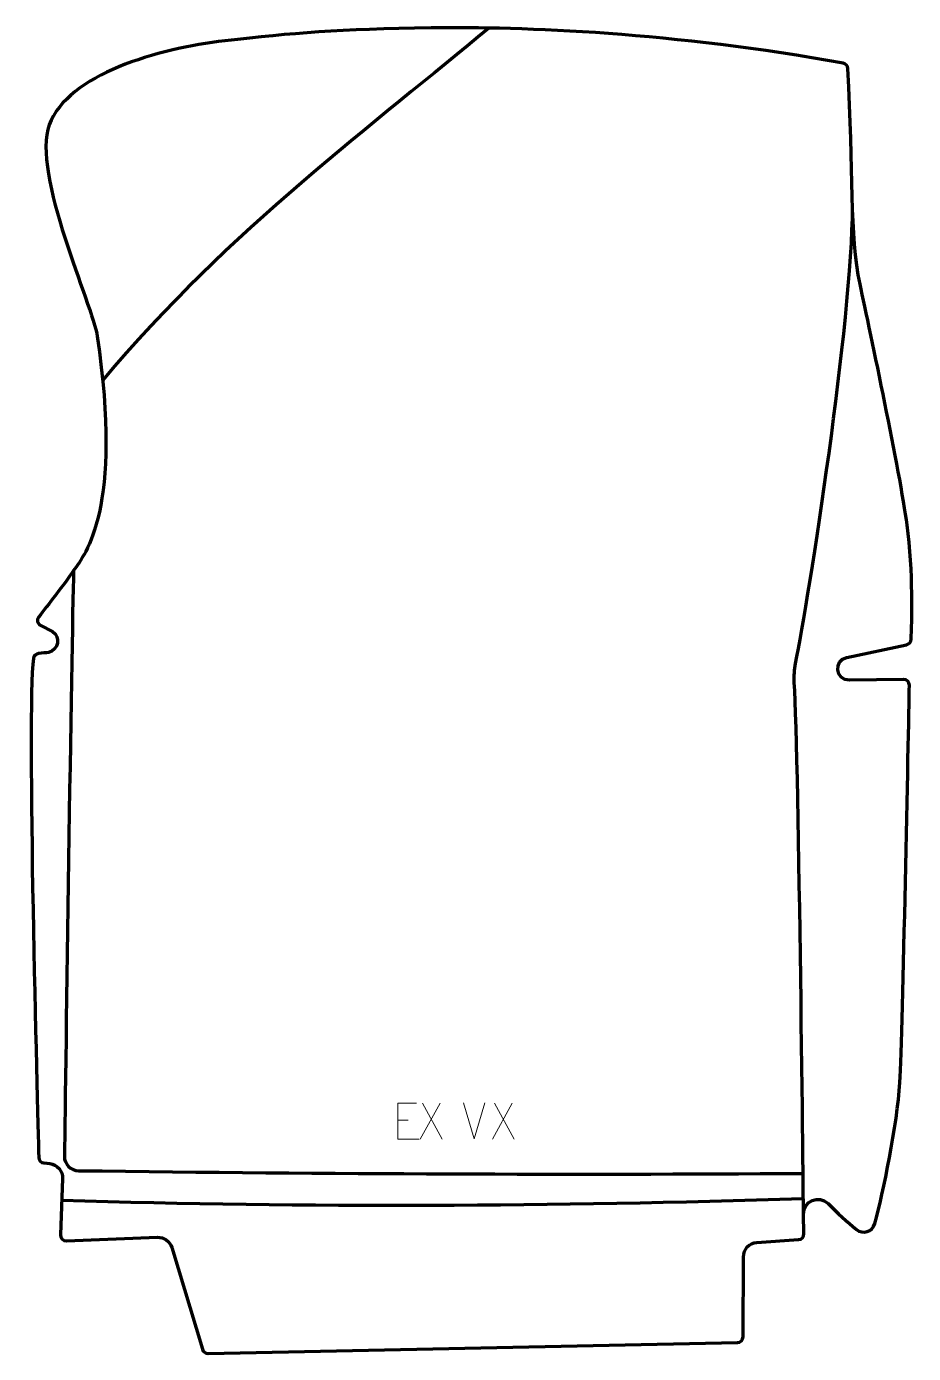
# Model space of a CAD drawing. Header units: millimetres. Extents: x -309 to 307, y -460 to 461.
import ezdxf

# ---------------------------------------------------------------- set-up
doc = ezdxf.new("R2010")
doc.units = ezdxf.units.MM
doc.header["$MEASUREMENT"] = 0
for name, color, linetype in [('layer 1', 7, 'Continuous'), ('layer 2', 7, 'Continuous'), ('layer 3', 7, 'Continuous')]:
    doc.layers.add(name, color=color, linetype=linetype)

msp = doc.modelspace()

# ---------------------------------------------------------------- linework, layer by layer
at = {"layer": 'layer 1', "color": 250, "lineweight": 9}
msp.add_open_spline([(-38.2915, -286.2681), (-38.2915, -286.2681), (-51.1654, -286.2681), (-51.1654, -286.2681), (-51.1654, -286.2681), (-51.1654, -286.2681), (-51.1654, -311.2217), (-51.1654, -311.2217), (-51.1654, -311.2217), (-51.1654, -311.2217), (-36.2996, -311.2217), (-36.2996, -311.2217)], degree=3, knots=[0, 0, 0, 0, 0.25, 0.25, 0.25, 0.25, 0.5, 0.5, 0.5, 0.5, 1, 1, 1, 1], dxfattribs=at)
for points in [[(-21.7981, -286.3766), (-21.7981, -286.3766), (-35.5387, -311.2724), (-35.5387, -311.2724)], [(-34.0841, -286.3766), (-34.0841, -286.3766), (-20.3435, -311.3301), (-20.3435, -311.3301)], [(1.854, -311.0329), (1.854, -311.0329), (-5.4678, -286.0793), (-5.4678, -286.0793)], [(9.1759, -286.0793), (9.1759, -286.0793), (1.8541, -311.0329), (1.8541, -311.0329)], [(28.2019, -286.3766), (28.2019, -286.3766), (14.4613, -311.2724), (14.4613, -311.2724)], [(15.9159, -286.3766), (15.9159, -286.3766), (29.6565, -311.3301), (29.6565, -311.3301)], [(-51.1654, -298.1478), (-51.1654, -298.1478), (-43.9973, -298.1478), (-43.9973, -298.1478)]]:
    msp.add_open_spline(points, degree=3, dxfattribs=at)
at = {"layer": 'layer 2', "color": 230, "lineweight": 200}
msp.add_open_spline([(-300.3243, -323.9865), (-301.2829, -289.8401), (-308.8518, -13.8662), (-304.0776, 22.2622), (-304.0776, 22.2622), (-303.8328, 24.1136), (-302.3451, 25.548), (-300.4857, 25.7198), (-300.4857, 25.7198), (-298.0688, 25.9431), (-295.1732, 26.2182), (-293.6717, 26.5261), (-293.6717, 26.5261), (-286.6853, 27.9599), (-284.9585, 37.1561), (-290.9293, 41.0571), (-290.9293, 41.0571), (-290.9293, 41.0571), (-299.0343, 45.083), (-299.0343, 45.083), (-299.0343, 45.083), (-301.3034, 46.2098), (-301.968, 49.1343), (-300.4063, 51.1293), (-300.4063, 51.1293), (-294.6571, 58.4754), (-282.2026, 74.51), (-276.1457, 83.2321), (-276.1457, 83.2321), (-268.119, 94.7915), (-242.0614, 125.7443), (-259.7709, 246.0277), (-259.7709, 246.0277), (-262.7441, 266.219), (-305.6447, 359.4161), (-293.1626, 392.5476), (-293.1626, 392.5476), (-279.8972, 427.7598), (-218.0316, 445.4279), (-171.1548, 450.8865), (-171.1548, 450.8865), (-124.2781, 456.345), (-91.8493, 458.9139), (-27.9556, 459.877), (-27.9556, 459.877), (35.3764, 460.832), (141.6102, 456.5814), (257.9139, 435.3992), (257.9139, 435.3992), (259.7332, 435.0679), (261.0889, 433.5284), (261.1948, 431.6823), (261.1948, 431.6823), (265.2591, 360.7779), (262.4023, 315.8488), (269.6798, 281.9902), (269.6798, 281.9902), (277.0641, 247.6329), (297.2921, 152.2679), (302.4292, 114.6995), (302.4292, 114.6995), (306.7599, 83.0289), (305.6144, 46.3379), (305.1481, 35.5989), (305.1481, 35.5989), (305.0687, 33.7758), (303.7676, 32.238), (301.9829, 31.8588), (301.9829, 31.8588), (301.9829, 31.8588), (260.5481, 23.0559), (260.5481, 23.0559), (260.5481, 23.0559), (251.0905, 21.0465), (252.6473, 7.1037), (262.3152, 7.2303), (262.3152, 7.2303), (262.3152, 7.2303), (299.9054, 7.7207), (299.9054, 7.7207), (299.9054, 7.7207), (302.1646, 7.7503), (303.9998, 5.9074), (303.9574, 3.6486), (303.9574, 3.6486), (303.3538, -28.4007), (299.366, -237.2324), (297.2921, -271.8995), (297.2921, -271.8995), (295.5014, -301.8331), (285.7608, -348.4827), (279.9269, -369.9425), (279.9269, -369.9425), (278.4065, -375.5347), (271.631, -377.7011), (267.1447, -374.0315), (267.1447, -374.0315), (260.8152, -368.8549), (253.7378, -362.1775), (247.465, -355.9637), (247.465, -355.9637), (241.0787, -349.6377), (230.2378, -354.3141), (230.439, -363.3007), (230.439, -363.3007), (230.439, -363.3007), (230.7444, -376.9324), (230.7444, -376.9324), (230.7444, -376.9324), (230.792, -379.0692), (229.1516, -380.8659), (227.0195, -381.0123), (227.0195, -381.0123), (227.0195, -381.0123), (198.0405, -383.0034), (198.0405, -383.0034), (198.0405, -383.0034), (192.8137, -383.3629), (188.7505, -387.695), (188.7254, -392.9341), (188.7254, -392.9341), (188.7254, -392.9341), (188.4661, -448.4546), (188.4661, -448.4546), (188.4661, -448.4546), (188.4562, -450.6245), (186.7181, -452.3905), (184.5485, -452.4353), (184.5485, -452.4353), (184.5485, -452.4353), (-182.8886, -459.9989), (-182.8886, -459.9989), (-182.8886, -459.9989), (-184.6832, -460.0356), (-186.2823, -458.8728), (-186.8009, -457.1544), (-186.8009, -457.1544), (-186.8009, -457.1544), (-208.0935, -386.5477), (-208.0935, -386.5477), (-208.0935, -386.5477), (-209.408, -382.1881), (-213.5016, -379.2671), (-218.0517, -379.4421), (-218.0517, -379.4421), (-218.0517, -379.4421), (-281.1485, -381.8692), (-281.1485, -381.8692), (-281.1485, -381.8692), (-283.4736, -381.9588), (-285.3843, -380.0517), (-285.2993, -377.7258), (-285.2993, -377.7258), (-285.2993, -377.7258), (-283.8688, -338.6151), (-283.8688, -338.6151), (-283.8688, -338.6151), (-283.6776, -333.3993), (-287.5306, -328.9137), (-292.7156, -328.3154), (-292.7156, -328.3154), (-292.7156, -328.3154), (-296.7847, -327.8459), (-296.7847, -327.8459), (-296.7847, -327.8459), (-298.7602, -327.618), (-300.2686, -325.9747), (-300.3243, -323.9865)], degree=3, knots=[0, 0, 0, 0, 0.02325581, 0.02325581, 0.02325581, 0.02325581, 0.04651163, 0.04651163, 0.04651163, 0.04651163, 0.06976744, 0.06976744, 0.06976744, 0.06976744, 0.09302326, 0.09302326, 0.09302326, 0.09302326, 0.11627907, 0.11627907, 0.11627907, 0.11627907, 0.13953488, 0.13953488, 0.13953488, 0.13953488, 0.1627907, 0.1627907, 0.1627907, 0.1627907, 0.18604651, 0.18604651, 0.18604651, 0.18604651, 0.20930233, 0.20930233, 0.20930233, 0.20930233, 0.23255814, 0.23255814, 0.23255814, 0.23255814, 0.25581395, 0.25581395, 0.25581395, 0.25581395, 0.27906977, 0.27906977, 0.27906977, 0.27906977, 0.30232558, 0.30232558, 0.30232558, 0.30232558, 0.3255814, 0.3255814, 0.3255814, 0.3255814, 0.34883721, 0.34883721, 0.34883721, 0.34883721, 0.37209302, 0.37209302, 0.37209302, 0.37209302, 0.39534884, 0.39534884, 0.39534884, 0.39534884, 0.41860465, 0.41860465, 0.41860465, 0.41860465, 0.44186047, 0.44186047, 0.44186047, 0.44186047, 0.46511628, 0.46511628, 0.46511628, 0.46511628, 0.48837209, 0.48837209, 0.48837209, 0.48837209, 0.51162791, 0.51162791, 0.51162791, 0.51162791, 0.53488372, 0.53488372, 0.53488372, 0.53488372, 0.55813953, 0.55813953, 0.55813953, 0.55813953, 0.58139535, 0.58139535, 0.58139535, 0.58139535, 0.60465116, 0.60465116, 0.60465116, 0.60465116, 0.62790698, 0.62790698, 0.62790698, 0.62790698, 0.65116279, 0.65116279, 0.65116279, 0.65116279, 0.6744186, 0.6744186, 0.6744186, 0.6744186, 0.69767442, 0.69767442, 0.69767442, 0.69767442, 0.72093023, 0.72093023, 0.72093023, 0.72093023, 0.74418605, 0.74418605, 0.74418605, 0.74418605, 0.76744186, 0.76744186, 0.76744186, 0.76744186, 0.79069767, 0.79069767, 0.79069767, 0.79069767, 0.81395349, 0.81395349, 0.81395349, 0.81395349, 0.8372093, 0.8372093, 0.8372093, 0.8372093, 0.86046512, 0.86046512, 0.86046512, 0.86046512, 0.88372093, 0.88372093, 0.88372093, 0.88372093, 0.90697674, 0.90697674, 0.90697674, 0.90697674, 0.93023256, 0.93023256, 0.93023256, 0.93023256, 0.95348837, 0.95348837, 0.95348837, 0.95348837, 1, 1, 1, 1], dxfattribs=at)
at = {"layer": 'layer 3', "color": 142, "lineweight": 200}
for points in [[(11.9583, 459.7882), (-64.5606, 395.274), (-168.895, 319.3392), (-255.9792, 215.3658)], [(-284.4176, -353.6226), (-114.1434, -358.8987), (57.4527, -358.1487), (230.1497, -352.3808)]]:
    msp.add_open_spline(points, degree=3, dxfattribs=at)
for points in [[(230.439, -363.3009), (230.439, -363.3009), (227.3936, -48.6736), (224.0467, 5.6847), (224.0467, 5.6847), (223.775, 10.0933), (224.082, 14.5168), (224.9657, 18.8443), (224.9657, 18.8443), (234.3658, 64.8892), (264.2073, 256.5989), (264.4669, 335.521)], [(-276.1459, 83.2322), (-277.7436, 31.6275), (-281.7801, -264.6555), (-282.5672, -323.072), (-282.5672, -323.072), (-282.6416, -328.5965), (-278.2202, -333.1318), (-272.6961, -333.203), (-272.6961, -333.203), (-98.317, -335.4453), (71.5395, -336.1198), (230.1496, -335.0587)]]:
    msp.add_open_spline(points, degree=3, knots=[0, 0, 0, 0, 0.25, 0.25, 0.25, 0.25, 0.5, 0.5, 0.5, 0.5, 1, 1, 1, 1], dxfattribs=at)

doc.saveas('drawing.dxf')
